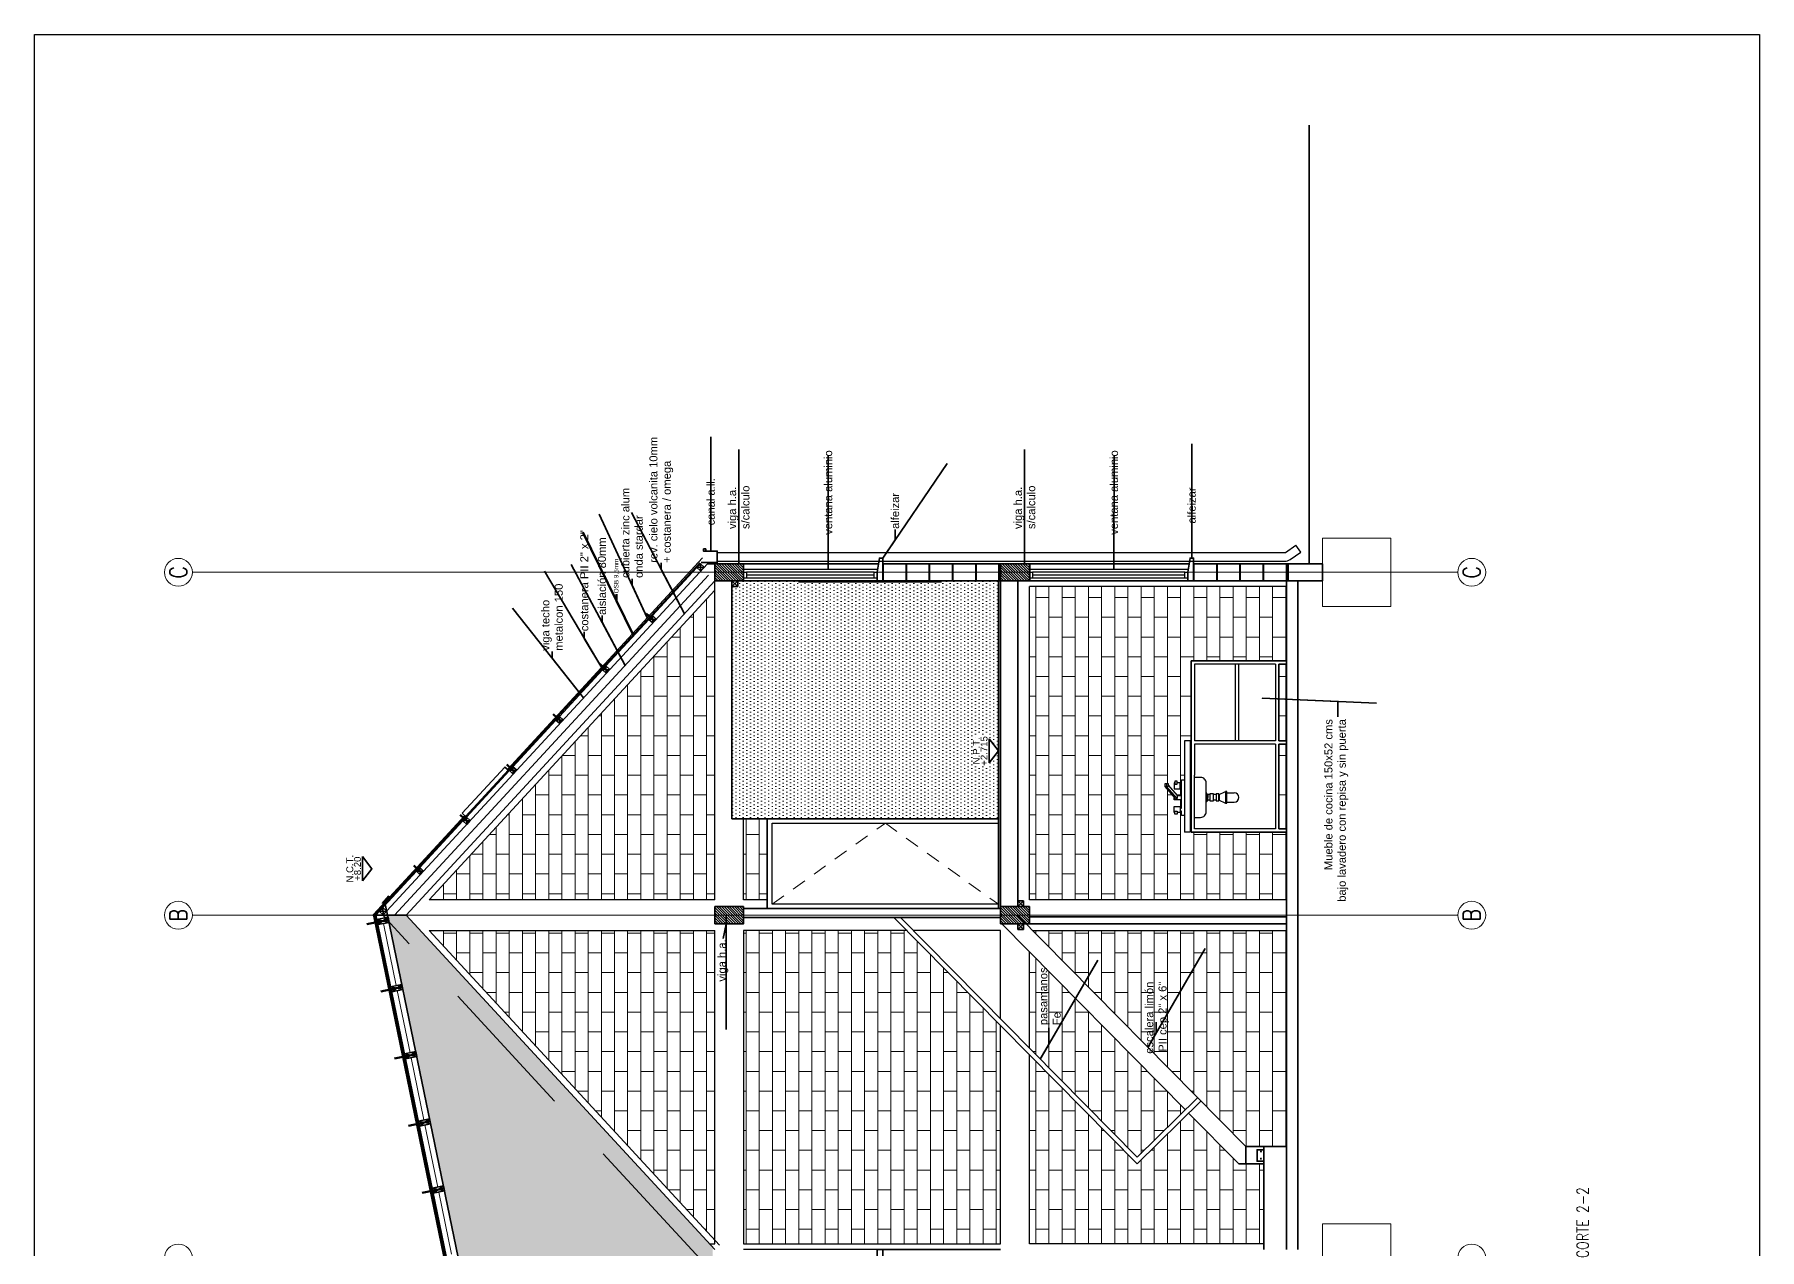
# Model space of a CAD drawing. Header units: metres. Extents: x 45 to 666, y -23 to 325.
# Drawn here: x 620.48 to 635.57, y 65.97 to 76.61 of the extents above; entities that cross this region are included whole.
import ezdxf
from ezdxf.enums import TextEntityAlignment as Align

# ---------------------------------------------------------------- set-up
doc = ezdxf.new("R2010")
doc.units = ezdxf.units.M
doc.header["$LTSCALE"] = 5
doc.header["$MEASUREMENT"] = 0
doc.linetypes.add('HIDDEN', pattern=[0.375, 0.25, -0.125])
doc.layers.get('0').update_dxf_attribs({"color": 30})
doc.layers.get('DEFPOINTS').update_dxf_attribs({"color": 210})
for name, color, linetype, lineweight in [('A-ANNO-NOTE', 7, 'Continuous', 35), ('A-ANNO-SYMB', 3, 'Continuous', 18), ('A-ANNO-TEXT', 3, 'Continuous', 18), ('A-ELEV-MBE1', 7, 'Continuous', 35), ('A-ELEV-MBE2', 4, 'Continuous', 25), ('A-ELEV-PATT', 8, 'Continuous', 18), ('A-FLOR-FTPT', 6, 'Continuous', 70), ('A-FLOR-OVHD', 3, 'HIDDEN', 18), ('A-GLAZ-FULL', 4, 'Continuous', 25), ('A-WALL-BATT', 8, 'BATTING', 18), ('A-WALL-FULL', 7, 'Continuous', 35), ('A-WALL-FULL-EXTR', 7, 'Continuous', 35), ('A-WALL-PATT', 8, 'Continuous', 18)]:
    doc.layers.add(name, color=color, linetype=linetype, lineweight=lineweight)
doc.styles.add('E-ARIAL', font='arial.ttf')
doc.styles.add('E-ROMANS', font='romans.shx', dxfattribs={"width": 0.8})
doc.linetypes.add('BATTING', pattern='A,0.0001,-0.1,[134,ltypeshp.shx,S=0.1,R=0,X=-0.1,Y=0],-0.2,[134,ltypeshp.shx,S=0.1,R=180,X=0.1,Y=0],-0.1', length=0.4001)
doc.dimstyles.new('E-0200_TICK_12', dxfattribs={"dimscale": 0.001, "dimtxt": 240, "dimasz": 240, "dimexe": 120, "dimexo": 80, "dimgap": 120, "dimtad": 0, "dimzin": 0, "dimdsep": 46, "dimtxsty": 'E-ROMANS', "dimblk": 'OBLIQUE', "dimcen": 120, "dimclrd": 256, "dimclre": 256, "dimclrt": 256, "dimadec": 0, "dimazin": 0, "dimtfac": 1, "dimtmove": 1, "dimatfit": 3, "dimldrblk": 'OPEN90', "dimfxl": 1, "dimtfill": 1, "dimtolj": 1, "dimtzin": 0, "dimlwd": -1, "dimarcsym": 0})

# ---------------------------------------------------------------- blocks, each defined once
blk = doc.blocks.new('TAG-LEVEL-CO')
for points in [[(0.352, 0.272), (-0.352, 0.272)], [(0.352, 0.272), (0, 0), (-0.352, 0.272)]]:
    blk.add_lwpolyline(points)
at = {"style": 'E-ARIAL'}
for tag, p in [('N.P.T.', (0, 0.486)), ('%%P0,00', (0, 0.262))]:
    blk.add_attdef(tag, text='', height=0.2, dxfattribs=at).set_placement(p, align=Align.BOTTOM_CENTER)
blk = doc.blocks.new('_Oblique')
at = {"color": 0, "linetype": 'ByBlock', "lineweight": -2}
blk.add_line((-0.5, -0.5), (0.5, 0.5), dxfattribs=at)

msp = doc.modelspace()

# ---------------------------------------------------------------- hatches: boundary and pattern name
at = {"layer": 'A-ELEV-PATT'}
h = msp.add_hatch(dxfattribs=at)
h.set_pattern_fill('AR-BRSTD', color=256, scale=0.0017, style=0)
h.set_pattern_definition([(90, (0, 0), (-0.11516106, -2e-15), []), (180, (0, 0), (-0.11516106, -0.17272), [0.11516106, -0.11516106])])
h.paths.add_polyline_path([(626.6849, 69.7428), (626.6849, 69.0348), (626.8899, 69.0348), (626.8899, 69.7428)])
h.paths.add_polyline_path([(629.2126, 68.7648), (631.0787, 66.8748), (631.2369, 66.8748), (631.4329, 66.8748), (631.4329, 68.7648)])
h.paths.add_polyline_path([(629.1849, 68.5794), (629.1849, 67.7377), (630.1291, 66.7814), (630.5499, 67.1969)])
h.paths.add_polyline_path([(631.3685, 71.0948), (631.3685, 70.4248), (631.4329, 70.4248), (631.4329, 71.0948)], flags=17)
h.paths.add_polyline_path([(631.3685, 70.3948), (631.3685, 69.6548), (631.4329, 69.6548), (631.4329, 70.3948)], flags=17)
h.paths.add_polyline_path([(630.1787, 67.6794), (630.1787, 68.3355), (630.4251, 68.3355), (630.4251, 67.6794)], flags=25)
h.paths.add_polyline_path([(629.2537, 67.92), (629.2537, 68.453), (629.4771, 68.453), (629.4771, 67.92)], flags=24)
h.paths.add_polyline_path([(626.6849, 66.0248), (628.9329, 66.0248), (628.9329, 67.936), (628.1145, 68.7648), (626.6849, 68.7648)])
h.paths.add_polyline_path([(629.1849, 66.0248), (631.2369, 66.0248), (631.2369, 66.7248), (631.016, 66.7248), (630.578, 67.1685), (630.1287, 66.7248), (629.1849, 67.6807)])
h.paths.add_polyline_path([(631.4329, 71.7748), (629.1849, 71.7748), (629.1849, 69.0348), (631.4329, 69.0348), (631.4329, 69.6248), (630.542, 69.6248), (630.542, 69.7712), (630.5159, 69.7712), (630.5159, 69.8103), (630.5029, 69.8103), (630.5029, 69.7973), (630.4768, 69.7973), (630.4768, 69.7842), (630.4572, 69.7842), (630.4572, 69.7973), (630.4507, 69.7973), (630.4507, 69.8495), (630.5029, 69.8495), (630.5029, 69.8364), (630.5159, 69.8364), (630.5159, 69.9082), (630.4507, 69.9082), (630.4507, 69.9361), (630.3725, 70.0256), (630.3725, 70.0516), (630.3986, 70.0516), (630.3986, 70.037), (630.4768, 69.9473), (630.5159, 69.9473), (630.5159, 70.019), (630.5029, 70.019), (630.5029, 70.006), (630.4507, 70.006), (630.4507, 70.0582), (630.4572, 70.0582), (630.4572, 70.0712), (630.4768, 70.0712), (630.4768, 70.0582), (630.5029, 70.0582), (630.5029, 70.0451), (630.5159, 70.0451), (630.5159, 70.0842), (630.542, 70.0842), (630.542, 70.4248), (630.6, 70.4248), (630.6, 71.1248), (631.4329, 71.1248)])
h.paths.add_polyline_path([(626.4329, 71.7423), (623.9338, 69.0348), (626.4329, 69.0348)])
h.paths.add_polyline_path([(623.9338, 68.7648), (626.4329, 66.0574), (626.4329, 68.7648)])
h = msp.add_hatch(dxfattribs=at)
h.set_pattern_fill('DOTS', color=256, scale=0.02, style=0)
h.set_pattern_definition([(90, (0, 0), (-0.03175, 0.015875), [0, -0.03175])])
h.paths.add_polyline_path([(626.6329, 71.7748), (626.5829, 71.7748), (626.5829, 69.7428), (628.9149, 69.7428), (628.9149, 70.3373), (628.8334, 70.2317), (628.8334, 70.443), (628.9149, 70.3373), (628.9149, 71.8248), (627.9029, 71.8248), (627.8529, 71.8248), (626.6849, 71.8248), (626.6329, 71.8248)])
h.paths.add_polyline_path([(628.8332, 70.1996), (628.8332, 70.4751), (628.7432, 70.4751), (628.7432, 70.1996)], flags=0)
h.paths.add_polyline_path([(628.7646, 70.2229), (628.7646, 70.4518), (628.6746, 70.4518), (628.6746, 70.2229)], flags=24)
h.paths.add_polyline_path([(628.8332, 70.1996), (628.8332, 70.4751), (628.7432, 70.4751), (628.7432, 70.1996)], flags=24)
h = msp.add_hatch(dxfattribs=at)
h.set_pattern_fill('DOTS', color=256, scale=0.02, angle=90, style=0)
h.set_pattern_definition([(90, (0, 0), (-0.03175, 0.015875), [0, -0.03175])])
h.paths.add_polyline_path([(623.5814, 68.8429), (623.5825, 68.8373), (624.1869, 65.9048), (624.1879, 65.8998), (625.4253, 65.8998), (625.4253, 65.9048), (626.2934, 65.9048)], flags=17)
h.paths.add_polyline_path([(626.4149, 65.8998), (626.4149, 65.9943), (623.7329, 68.8998), (623.5288, 68.8998), (626.298, 65.8998)])
at = {"layer": 'A-WALL-PATT'}
h = msp.add_hatch(dxfattribs=at)
h.set_pattern_fill('LINE', color=256, scale=0.005, angle=855, style=0)
h.set_pattern_definition([(135, (698.918694, -54.962566), (-0.0112253202, -0.0112253202), [])])
h.paths.add_polyline_path([(626.4329, 71.8998), (626.4329, 71.8248), (626.6849, 71.8248), (626.6849, 71.8998)])
h.paths.add_polyline_path([(626.4329, 71.9748), (626.4329, 71.8998), (626.6849, 71.8998), (626.6849, 71.9748)])
h = msp.add_hatch(dxfattribs=at)
h.set_pattern_fill('LINE', color=256, scale=0.005, angle=855, style=0)
h.set_pattern_definition([(135, (701.418694, -54.962566), (-0.0112253202, -0.0112253202), [])])
h.paths.add_polyline_path([(628.9329, 71.8998), (628.9329, 71.8248), (629.1849, 71.8248), (629.1849, 71.8998)])
h.paths.add_polyline_path([(628.9329, 71.9748), (628.9329, 71.8998), (629.1849, 71.8998), (629.1849, 71.9748)])
h = msp.add_hatch(dxfattribs=at)
h.set_pattern_fill('LINE', color=256, scale=0.005, angle=495, style=0)
h.set_pattern_definition([(135, (698.918694, -57.962566), (-0.0112253202, -0.0112253202), [])])
h.paths.add_polyline_path([(626.4329, 68.8998), (626.4329, 68.8248), (626.6849, 68.8248), (626.6849, 68.8998)])
h.paths.add_polyline_path([(626.4329, 68.9748), (626.4329, 68.8998), (626.6849, 68.8998), (626.6849, 68.9748)])
h = msp.add_hatch(dxfattribs=at)
h.set_pattern_fill('LINE', color=256, scale=0.005, angle=495, style=0)
h.set_pattern_definition([(135, (701.418694, -57.962566), (-0.0112253202, -0.0112253202), [])])
h.paths.add_polyline_path([(628.9329, 68.8998), (628.9329, 68.8248), (629.1849, 68.8248), (629.1849, 68.8998)])
h.paths.add_polyline_path([(628.9329, 68.9748), (628.9329, 68.8998), (629.1849, 68.8998), (629.1849, 68.9748)])

# ---------------------------------------------------------------- linework, layer by layer
at = {"layer": 'A-ANNO-SYMB', "ltscale": 2}
for points in [[(632.9329, 71.8998), (621.8616, 71.8998)], [(632.9329, 68.8998), (621.8616, 68.8998)]]:
    msp.add_lwpolyline(points, dxfattribs=at)
at = {"layer": 'A-ANNO-SYMB', "linetype": 'Continuous', "ltscale": 5}
for centre in [(621.7397, 71.8998), (633.0549, 71.8998), (621.7397, 68.8998), (633.0549, 68.8998), (621.7397, 65.8998), (633.0549, 65.8998)]:
    msp.add_circle(centre, 0.1219, dxfattribs=at)
at = {"layer": 'A-ELEV-MBE1'}
for p, q in [((626.3673, 71.9748), (626.4329, 71.9748)), ((627.8649, 71.9748), (626.6849, 71.9748)), ((630.5829, 71.9748), (629.1879, 71.9748)), ((626.5829, 71.7748), (626.6329, 71.8248)), ((626.5829, 71.8248), (626.6329, 71.7748)), ((627.8529, 71.8248), (626.6849, 71.8248)), ((630.5709, 71.8248), (629.1879, 71.8248)), ((630.6, 71.1248), (630.6, 70.1238)), ((631.3685, 71.1248), (630.6, 71.1248)), ((631.3685, 71.1248), (631.4329, 71.1248)), ((631.3685, 71.0948), (631.3685, 70.4248)), ((631.3685, 71.0948), (631.4329, 71.0948)), ((631.3685, 70.4248), (631.4329, 70.4248)), ((631.3685, 70.3948), (631.4329, 70.3948)), ((631.3685, 70.3948), (631.3685, 69.6548)), ((630.6, 69.6248), (630.6, 70.1238)), ((626.5829, 69.7428), (628.9149, 69.7428)), ((626.8899, 68.9588), (626.8899, 69.7428)), ((631.3685, 69.6248), (630.6, 69.6248)), ((631.3685, 69.6548), (631.4329, 69.6548)), ((631.3685, 69.6248), (631.4329, 69.6248)), ((624.1869, 65.9048), (623.5523, 68.984)), ((629.0829, 69.0248), (629.1329, 68.9748)), ((629.0829, 68.9748), (629.1329, 69.0248)), ((629.0829, 69.0248), (629.1329, 68.9748)), ((629.0829, 68.9748), (629.1329, 69.0248)), ((623.4675, 68.8998), (623.4602, 68.9066)), ((629.0829, 68.7748), (629.1329, 68.8248)), ((629.0829, 68.8248), (629.1329, 68.7748)), ((630.1287, 66.7248), (630.6847, 67.2738)), ((630.1291, 66.7814), (630.6566, 67.3023)), ((631.2369, 66.8748), (631.0787, 66.8748)), ((631.0787, 66.8748), (631.0787, 66.7248)), ((631.2369, 66.8748), (631.4329, 66.8748)), ((631.2369, 66.8748), (631.2369, 65.9748)), ((631.2369, 66.7248), (631.016, 66.7248))]:
    msp.add_line(p, q, dxfattribs=at)
for points in [[(626.3009, 71.9841), (624.6284, 70.1721), (623.4602, 68.9066)], [(626.3673, 71.9748), (624.6993, 70.1679)], [(626.3083, 71.9773), (625.8871, 71.5211)], [(626.5829, 69.7428), (626.5829, 71.8248)], [(629.0829, 71.8248), (629.0829, 69.0248)], [(629.0829, 71.8248), (629.0829, 69.0248)], [(625.8566, 71.488), (625.4802, 71.0802)], [(625.8566, 71.488), (625.9202, 71.4905)], [(625.8871, 71.5211), (625.8897, 71.4575)], [(631.4329, 71.1248), (631.4329, 71.0948)], [(625.4496, 71.0471), (625.0732, 70.6393)], [(625.4496, 71.0471), (625.5132, 71.0497)], [(625.4802, 71.0802), (625.4827, 71.0166)], [(625.0732, 70.6393), (625.0757, 70.5757)], [(625.0427, 70.6062), (624.6662, 70.1984)], [(625.0427, 70.6062), (625.1063, 70.6088)], [(631.4329, 70.4248), (631.4329, 70.3948)], [(624.6662, 70.1984), (624.6688, 70.1348)], [(624.6688, 70.1348), (623.5288, 68.8998)], [(624.6357, 70.1654), (624.6993, 70.1679)], [(624.2519, 69.7643), (623.4567, 68.9029), (624.0929, 65.816)], [(624.2287, 69.7245), (624.2923, 69.727)], [(624.2593, 69.7575), (624.2618, 69.6939)], [(624.2287, 69.7245), (623.8523, 69.3167)], [(631.4329, 69.6248), (631.4329, 69.6548)], [(623.8218, 69.2836), (623.4675, 68.8998)], [(623.8218, 69.2836), (623.4675, 68.8998), (624.1033, 65.8148)], [(623.8218, 69.2836), (623.8854, 69.2861)], [(623.8523, 69.3167), (623.8548, 69.2531)], [(623.4755, 68.8612), (623.5825, 68.8373)], [(623.4846, 68.8171), (623.5735, 68.8814)], [(623.4981, 68.9329), (623.5617, 68.9354)], [(623.5286, 68.966), (623.5311, 68.9024)], [(626.4329, 65.9748), (623.7329, 68.8998)], [(630.1287, 66.7248), (628.0001, 68.8808)], [(630.1291, 66.7814), (628.0563, 68.8808)], [(630.5499, 67.1969), (628.9426, 68.8248)], [(631.0787, 66.8748), (629.0794, 68.8998)], [(623.5966, 68.2735), (623.7036, 68.2496)], [(623.6057, 68.2295), (623.6946, 68.2937)], [(623.7177, 67.6859), (623.8248, 67.662)], [(623.7268, 67.6418), (623.8157, 67.7061)], [(631.016, 66.7248), (630.578, 67.1685)], [(623.8388, 67.0982), (623.9459, 67.0743)], [(623.8479, 67.0542), (623.9368, 67.1184)], [(631.2369, 65.9748), (631.2369, 66.8748)], [(631.2369, 66.8471), (631.1769, 66.8471), (631.1769, 66.7471), (631.2369, 66.7471)], [(631.2369, 66.8471), (631.1769, 66.8471), (631.1769, 66.7471), (631.2369, 66.7471)], [(623.9599, 66.5106), (624.067, 66.4867)], [(623.969, 66.4665), (624.0579, 66.5308)]]:
    msp.add_lwpolyline(points, dxfattribs=at)
for centre in [(631.211, 66.8322), (631.211, 66.8322), (631.211, 66.7696), (631.211, 66.7696)]:
    msp.add_circle(centre, 0.0033, dxfattribs=at)
at = {"layer": 'A-ELEV-MBE2'}
for p, q in [((631.5582, 72.0747), (631.516, 72.1367)), ((626.4329, 69.0348), (626.4329, 71.8248)), ((631.4329, 71.7748), (629.1849, 71.7748)), ((629.1849, 69.0348), (629.1849, 71.7748)), ((630.63, 71.0948), (630.63, 70.4248)), ((631.3385, 71.0948), (630.63, 71.0948)), ((630.9843, 71.0948), (630.9843, 70.4248)), ((631.0143, 71.0948), (631.0143, 70.4248)), ((631.3385, 71.0948), (631.3385, 70.4248)), ((630.592, 70.4248), (630.542, 70.4248)), ((630.542, 70.4248), (630.542, 69.6248)), ((630.592, 70.4248), (630.592, 69.6248)), ((631.3385, 70.4248), (630.63, 70.4248)), ((630.63, 70.3948), (630.63, 70.1238)), ((631.3385, 70.3948), (630.63, 70.3948)), ((631.3385, 70.3948), (631.3385, 69.6548)), ((630.3725, 70.0516), (630.3855, 70.0516)), ((630.3725, 70.0256), (630.3725, 70.0516)), ((630.3855, 70.0516), (630.3986, 70.0516)), ((630.3855, 70.0516), (630.3855, 70.0256)), ((630.3984, 70.0371), (630.4768, 69.9473)), ((630.3986, 70.0516), (630.3986, 70.0256)), ((630.5159, 70.0451), (630.5029, 70.0451)), ((630.63, 69.6548), (630.63, 70.1238)), ((630.3855, 70.0256), (630.3725, 70.0256)), ((630.4638, 69.9212), (630.3725, 70.0256)), ((630.3986, 70.0256), (630.3855, 70.0256)), ((630.3855, 70.0256), (630.4768, 69.9212)), ((630.4507, 69.9082), (630.4507, 69.9361)), ((630.5159, 69.9082), (630.4507, 69.9082)), ((630.4768, 69.9212), (630.4638, 69.9212)), ((630.4768, 69.9473), (630.5159, 69.9473)), ((630.4768, 69.9473), (630.4768, 69.9212)), ((630.5029, 70.019), (630.5159, 70.019)), ((630.7648, 69.9557), (630.7451, 69.9557)), ((630.7648, 69.9057), (630.7451, 69.9057)), ((630.8182, 69.9557), (630.7952, 69.9557)), ((630.8182, 69.9057), (630.7952, 69.9057)), ((630.8444, 69.9557), (630.8425, 69.9557)), ((630.8444, 69.9057), (630.8425, 69.9057)), ((630.8444, 69.9557), (630.8444, 69.9057)), ((630.9125, 69.9716), (630.9777, 69.9716)), ((630.9125, 69.8897), (630.9777, 69.8897)), ((626.6849, 69.0348), (626.6849, 69.7428)), ((630.5029, 69.8364), (630.5159, 69.8364)), ((630.5159, 69.8103), (630.5029, 69.8103)), ((626.9349, 68.9958), (626.9349, 69.7058)), ((626.9349, 69.7058), (628.9149, 69.7058)), ((630.592, 69.6248), (630.542, 69.6248)), ((631.3385, 69.6548), (630.63, 69.6548)), ((626.8899, 69.0348), (626.6849, 69.0348)), ((628.9149, 68.9958), (626.9349, 68.9958)), ((631.4329, 69.0348), (629.1849, 69.0348)), ((628.1145, 68.7648), (626.6849, 68.7648)), ((628.9329, 68.7648), (628.1708, 68.7648)), ((629.1849, 66.0248), (629.1849, 67.6807)), ((631.2369, 66.0248), (629.1849, 66.0248))]:
    msp.add_line(p, q, dxfattribs=at)
for points in [[(626.4534, 72.0721), (631.4175, 72.0721, 0.1507746), (631.4245, 72.0743), (631.516, 72.1367)], [(626.4534, 71.9971), (631.4175, 71.9971, 0.1507746), (631.4668, 72.0123), (631.5582, 72.0747)], [(630.63, 69.7553), (630.6825, 69.7553, 0.4142136), (630.7325, 69.8053), (630.7325, 70.0557, 0.4142136), (630.6825, 70.1057), (630.63, 70.1057)]]:
    msp.add_lwpolyline(points, format="xyb", dxfattribs=at)
for points in [[(626.4329, 69.0348), (623.9338, 69.0348), (626.4329, 71.7423)], [(630.4572, 70.0582), (630.4507, 70.0582), (630.4507, 70.006), (630.5029, 70.006), (630.5029, 70.0582), (630.4768, 70.0582)], [(630.5159, 69.8364), (630.5159, 70.0842), (630.542, 70.0842), (630.542, 69.7712), (630.5159, 69.7712), (630.5159, 69.8103)], [(630.6, 70.1057), (630.592, 70.1057)], [(630.7382, 69.9627), (630.7451, 69.9597), (630.7451, 69.9307)], [(630.7382, 69.8987), (630.7451, 69.9016), (630.7451, 69.9307)], [(630.8444, 69.9557), (630.8958, 69.9781), (630.9006, 69.9781), (630.9006, 69.9781)], [(630.8444, 69.9057), (630.8958, 69.8833), (630.9006, 69.8833), (630.9006, 69.8833)], [(630.4572, 69.7973), (630.4507, 69.7973), (630.4507, 69.8495), (630.5029, 69.8495), (630.5029, 69.7973), (630.4768, 69.7973)], [(630.592, 69.7553), (630.6, 69.7553)], [(626.4741, 66.0128), (623.9338, 68.7648), (626.4329, 68.7648)], [(626.3868, 66.0248), (626.4329, 66.0248), (626.4329, 68.7648)], [(626.6849, 68.7648), (626.6849, 66.0248), (628.9329, 66.0248), (628.9329, 67.936)], [(628.9329, 67.9929), (628.9329, 68.7648)], [(629.2126, 68.7648), (631.4329, 68.7648)], [(629.1849, 67.7377), (629.1849, 68.5794)]]:
    msp.add_lwpolyline(points, dxfattribs=at)
for points in [[(630.4768, 70.0712), (630.4572, 70.0712), (630.4572, 70.0451), (630.4768, 70.0451)], [(630.7325, 69.9681), (630.7325, 69.8933), (630.7382, 69.8933), (630.7382, 69.9681)], [(630.7648, 69.9612), (630.7648, 69.9001), (630.7952, 69.9001), (630.7952, 69.9612)], [(630.8182, 69.9612), (630.8182, 69.9001), (630.8425, 69.9001), (630.8425, 69.9612)], [(630.9006, 69.9816), (630.9006, 69.8797), (630.9125, 69.8797), (630.9125, 69.9816)], [(630.4768, 69.7842), (630.4572, 69.7842), (630.4572, 69.8103), (630.4768, 69.8103)]]:
    msp.add_lwpolyline(points, close=True, dxfattribs=at)
msp.add_arc((630.9777, 69.9307), 0.0409, 270, 90, dxfattribs=at)
at = {"layer": 'A-FLOR-FTPT'}
for p, q in [((623.578, 68.8593), (623.3881, 68.8202)), ((623.6991, 68.2717), (623.5092, 68.2325)), ((623.8202, 67.684), (623.6303, 67.6449)), ((623.9413, 67.0964), (623.7514, 67.0572)), ((624.0624, 66.5087), (623.8725, 66.4696))]:
    msp.add_line(p, q, dxfattribs=at)
for points in [[(625.9049, 71.474), (625.8333, 71.5402)], [(625.498, 71.0331), (625.4263, 71.0993)], [(625.091, 70.5922), (625.0193, 70.6584)], [(624.684, 70.1514), (624.6124, 70.2175)], [(624.2771, 69.7105), (624.2054, 69.7766)], [(623.8701, 69.2696), (623.7984, 69.3358)]]:
    msp.add_lwpolyline(points, dxfattribs=at)
at = {"layer": 'A-FLOR-OVHD'}
msp.add_line((628.4149, 71.8148), (626.6329, 71.8148), dxfattribs=at)
at = {"layer": 'A-FLOR-OVHD', "ltscale": 0.1}
for p, q in [((626.9349, 68.9958), (627.9249, 69.7058)), ((627.9249, 69.7058), (628.9149, 68.9958))]:
    msp.add_line(p, q, dxfattribs=at)
at = {"layer": 'A-FLOR-OVHD'}
for points in [[(632.3479, 71.5998), (632.3479, 72.1998), (631.7479, 72.1998), (631.7479, 71.5998)], [(632.3479, 65.5998), (632.3479, 66.1998), (631.7479, 66.1998), (631.7479, 65.5998)]]:
    msp.add_lwpolyline(points, close=True, dxfattribs=at)
msp.add_lwpolyline([(626.3026, 65.8948), (623.5288, 68.8998)], dxfattribs=at)
at = {"layer": 'A-GLAZ-FULL'}
for p, q in [((627.8569, 71.9248), (626.6849, 71.9248)), ((627.8279, 71.8998), (626.7099, 71.8998)), ((627.8279, 71.8748), (626.7099, 71.8748)), ((627.8279, 71.8498), (626.7099, 71.8498)), ((630.5749, 71.9248), (629.1879, 71.9248)), ((630.5459, 71.8998), (629.2129, 71.8998)), ((630.5459, 71.8748), (629.2129, 71.8748)), ((630.5459, 71.8498), (629.2129, 71.8498)), ((627.8529, 65.9748), (626.6849, 65.9748))]:
    msp.add_line(p, q, dxfattribs=at)
for points in [[(626.6849, 71.8998), (626.7099, 71.8998), (626.7099, 71.8498), (626.6849, 71.8498)], [(627.8529, 71.8498), (627.8279, 71.8498), (627.8279, 71.8998), (627.8529, 71.8998)], [(629.1879, 71.8998), (629.2129, 71.8998), (629.2129, 71.8498), (629.1879, 71.8498)], [(630.5709, 71.8498), (630.5459, 71.8498), (630.5459, 71.8998), (630.5709, 71.8998)]]:
    msp.add_lwpolyline(points, dxfattribs=at)
at = {"layer": 'A-WALL-BATT', "ltscale": 0.018}
for p, q in [((623.6456, 68.2836), (623.5336, 68.8272)), ((623.7667, 67.696), (623.6547, 68.2396)), ((623.8878, 67.1083), (623.7758, 67.6519)), ((624.0089, 66.5207), (623.8969, 67.0643)), ((624.13, 65.933), (624.018, 66.4766))]:
    msp.add_line(p, q, dxfattribs=at)
msp.add_lwpolyline([(626.3778, 71.8757), (623.6309, 68.8998)], dxfattribs=at)
at = {"layer": 'A-WALL-FULL'}
for p, q in [((631.4329, 65.9748), (631.4329, 71.8248)), ((631.5329, 68.8248), (631.5329, 71.8248)), ((631.5329, 65.9748), (631.5329, 68.8248))]:
    msp.add_line(p, q, dxfattribs=at)
for points in [[(631.6329, 71.9748), (631.6329, 75.8107)], [(626.6849, 71.9748), (626.6849, 71.8248), (626.4329, 71.8248), (626.4329, 71.9748), (626.6849, 71.9748)], [(629.1849, 71.9748), (629.1849, 71.8248), (628.9329, 71.8248), (628.9329, 71.9748), (629.1849, 71.9748)], [(631.7479, 71.8248), (631.4479, 71.8248), (631.4479, 71.9748), (631.7479, 71.9748)], [(631.7479, 71.9748), (631.7479, 71.8248)], [(626.6849, 68.9748), (626.6849, 68.8248), (626.4329, 68.8248), (626.4329, 68.9748), (626.6849, 68.9748)], [(629.1849, 68.9748), (629.1849, 68.8248), (628.9329, 68.8248), (628.9329, 68.9748), (629.1849, 68.9748)], [(628.9329, 68.9498), (628.9329, 68.8498)]]:
    msp.add_lwpolyline(points, dxfattribs=at)
at = {"layer": 'A-WALL-FULL-EXTR'}
for p, q in [((626.3334, 72.1048), (626.3534, 72.1048)), ((626.3534, 72.1048), (626.3534, 72.0948)), ((628.9329, 71.9748), (627.9029, 71.9748)), ((627.9029, 71.8248), (627.9029, 71.9748)), ((627.9029, 71.8248), (627.9029, 71.9748)), ((627.9029, 71.9748), (627.9029, 71.8248)), ((627.9059, 71.9748), (627.9059, 71.8248)), ((628.1059, 71.9748), (628.1059, 71.8248)), ((628.1089, 71.9748), (628.1089, 71.8248)), ((628.3089, 71.9748), (628.3089, 71.8248)), ((628.3119, 71.9748), (628.3119, 71.8248)), ((628.5119, 71.9748), (628.5119, 71.8248)), ((628.5149, 71.9748), (628.5149, 71.8248)), ((628.7149, 71.9748), (628.7149, 71.8248)), ((628.7179, 71.9748), (628.7179, 71.8248)), ((628.9179, 71.8248), (628.9179, 71.9748)), ((629.1879, 71.9748), (629.1849, 71.9748)), ((629.1879, 71.8248), (629.1879, 71.9748)), ((630.6209, 71.8248), (630.6209, 71.9748)), ((630.6209, 71.8248), (630.6209, 71.9748)), ((630.6209, 71.9748), (631.4479, 71.9748)), ((630.6209, 71.9748), (630.6209, 71.8248)), ((630.6239, 71.9748), (630.6239, 71.8248)), ((630.8239, 71.9748), (630.8239, 71.8248)), ((630.8269, 71.9748), (630.8269, 71.8248)), ((631.0269, 71.9748), (631.0269, 71.8248)), ((631.0299, 71.9748), (631.0299, 71.8248)), ((631.2299, 71.9748), (631.2299, 71.8248)), ((631.2329, 71.9748), (631.2329, 71.8248)), ((631.4329, 71.8248), (631.4329, 71.9748)), ((626.5829, 71.7748), (626.5829, 71.8248)), ((626.6329, 71.7748), (626.5829, 71.7748)), ((626.6329, 71.7748), (626.6329, 71.8248)), ((627.8529, 71.8248), (627.9029, 71.8248)), ((628.9329, 71.8248), (627.9029, 71.8248)), ((629.1849, 71.8248), (629.1879, 71.8248)), ((630.5709, 71.8248), (630.6209, 71.8248)), ((631.4479, 71.8248), (630.6209, 71.8248)), ((629.1329, 69.0248), (629.0829, 69.0248)), ((629.0829, 69.0248), (629.0829, 68.9748)), ((629.1329, 69.0248), (629.0829, 69.0248)), ((629.0829, 69.0248), (629.0829, 68.9748)), ((629.1329, 69.0248), (629.1329, 68.9748)), ((629.1329, 69.0248), (629.1329, 68.9748)), ((623.7329, 68.8998), (623.4404, 68.8998)), ((629.0829, 68.7748), (629.0829, 68.8248)), ((629.1329, 68.7748), (629.1329, 68.8248)), ((629.1849, 68.8848), (631.4329, 68.8848)), ((629.1849, 68.8248), (631.4329, 68.8248)), ((629.1329, 68.7748), (629.0829, 68.7748)), ((627.8529, 65.9748), (627.9029, 65.9748)), ((628.9329, 65.9748), (627.9029, 65.9748)), ((627.9029, 65.9748), (627.9029, 65.8248)), ((627.9029, 65.9748), (627.9029, 65.8248))]:
    msp.add_line(p, q, dxfattribs=at)
for points in [[(626.3263, 72.0263), (624.6176, 70.1752)], [(626.3334, 72.1048), (626.3334, 72.0848), (626.4534, 72.0848), (626.4534, 71.9848), (626.3134, 71.9848)], [(627.9029, 71.9748), (627.9029, 72.0248), (627.8729, 72.0248), (627.8529, 71.8998), (627.8529, 71.8248)], [(630.6209, 71.9748), (630.6209, 72.0248), (630.5909, 72.0248), (630.5709, 71.8998), (630.5709, 71.8248)], [(626.2755, 71.9418), (626.3086, 71.9113), (626.3391, 71.9443), (626.306, 71.9748), (626.2755, 71.9418)], [(626.2755, 71.9418), (626.3391, 71.9443)], [(626.306, 71.9748), (626.3086, 71.9113)], [(626.4329, 71.8248), (623.7329, 68.8998)], [(628.9149, 71.8248), (628.9149, 68.9588)], [(628.9149, 71.8248), (628.9149, 68.9588)], [(628.9329, 71.8248), (628.9329, 68.9498)], [(628.9329, 71.8248), (628.9329, 68.9748)], [(625.8566, 71.488), (625.8897, 71.4575), (625.9202, 71.4905), (625.8871, 71.5211), (625.8566, 71.488)], [(625.4496, 71.0471), (625.4827, 71.0166), (625.5132, 71.0497), (625.4802, 71.0802), (625.4496, 71.0471)], [(625.0427, 70.6062), (625.0757, 70.5757), (625.1063, 70.6088), (625.0732, 70.6393), (625.0427, 70.6062)], [(624.6357, 70.1654), (624.6688, 70.1348), (624.6993, 70.1679), (624.6662, 70.1984), (624.6357, 70.1654)], [(624.2446, 69.7711), (624.0395, 69.5489), (623.4459, 68.9058), (624.0828, 65.8152)], [(624.2287, 69.7245), (624.2618, 69.6939), (624.2923, 69.727), (624.2593, 69.7575), (624.2287, 69.7245)], [(623.8218, 69.2836), (623.8548, 69.2531), (623.8854, 69.2861), (623.8523, 69.3167), (623.8218, 69.2836)], [(623.5821, 69.0681), (623.5222, 69.0032)], [(623.4846, 68.8171), (623.5825, 68.8373), (623.5735, 68.8814), (623.4755, 68.8612), (623.4846, 68.8171)], [(623.4981, 68.9329), (623.5311, 68.9024), (623.5617, 68.9354), (623.5286, 68.966), (623.4981, 68.9329)], [(628.9329, 68.8808), (626.6849, 68.8808), (626.6849, 68.9588), (628.9329, 68.9588)], [(623.6057, 68.2295), (623.7036, 68.2496), (623.6946, 68.2937), (623.5966, 68.2735), (623.6057, 68.2295)], [(623.7268, 67.6418), (623.8248, 67.662), (623.8157, 67.7061), (623.7177, 67.6859), (623.7268, 67.6418)], [(623.8479, 67.0542), (623.9459, 67.0743), (623.9368, 67.1184), (623.8388, 67.0982), (623.8479, 67.0542)], [(623.969, 66.4665), (624.067, 66.4867), (624.0579, 66.5308), (623.9599, 66.5106), (623.969, 66.4665)], [(627.9029, 65.8248), (627.9029, 65.7748), (627.8729, 65.7748), (627.8529, 65.8671), (627.8529, 65.9748)]]:
    msp.add_lwpolyline(points, dxfattribs=at)
msp.add_lwpolyline([(624.2225, 69.7914), (624.5956, 70.1956), (624.6323, 70.1617), (624.2593, 69.7575)], close=True, dxfattribs=at)
at = {"layer": 'DEFPOINTS'}
msp.add_lwpolyline([(620.4806, 76.6052), (635.5725, 76.6052), (635.5725, 60.4535), (620.4806, 60.4535)], close=True, dxfattribs=at)

# ---------------------------------------------------------------- block references
at = {"layer": 'A-ANNO-NOTE', "rotation": 90}
for p, xscale, yscale, zscale, values in [((628.9149, 70.3373), 0.3000000000000114, 0.3000000000000114, 0.3000000000000114, {'%%P0,00': '+2.715', 'N.P.T.': 'N.P.T.'}), ((623.4329, 69.3065), 0.2999999999999972, 0.2999999999999972, 0.2999999999999972, {'%%P0,00': '+8.20', 'N.P.T.': 'N.C.T.'})]:
    msp.add_blockref('TAG-LEVEL-CO', p, dxfattribs=dict(at, xscale=xscale, yscale=yscale, zscale=zscale)).add_auto_attribs(values)

# ---------------------------------------------------------------- texts
at = {"layer": 'A-ANNO-NOTE', "char_height": 0.07, "rotation": 90, "style": 'E-ARIAL'}
for s, insert, attachment_point in [('rev. cielo volcanita 10mm\\P+ costanera / omega ', (625.9646, 71.982), 4), ('ventana aluminio', (627.425, 72.2283), 4), ('ventana aluminio', (629.925, 72.2283), 4), ('cubierta zinc alum\\Ponda stardar', (625.7093, 71.8499), 4), ('canal a.ll.', (626.3976, 72.3106), 4), ('viga h.a.\\Ps/calculo', (626.6429, 72.2783), 4), ('alfeizar', (628.0104, 72.2793), 4), ('viga h.a.\\Ps/calculo', (629.1429, 72.2783), 4), ('alfeizar', (630.6053, 72.3269), 4), ('costanera PII 2" x 2"', (625.291, 71.3838), 4), ('aislación 80mm', (625.4457, 71.5265), 4), ('viga techo\\Pmetalcon 150', (625.0093, 71.2134), 4), ('Mueble de cocina 150x52 cms\\Pbajo lavadero con repisa y sin puerta \\P ', (631.9285, 70.6152), 6), ('viga h.a.', (626.5049, 68.6883), 6), ('pasamanos\\PFe', (629.3654, 67.9375), 4), ('escalera limón \\PPII cep 2" x 6"', (630.3019, 68.318), 6)]:
    msp.add_mtext(s, dxfattribs=dict(at, insert=insert, attachment_point=attachment_point))
at = {"layer": 'A-ANNO-TEXT', "rotation": 90}
for s, insert, char_height, attachment_point, style in [('OSB 9,5mm', (625.5733, 71.7152), 0.04, 4, 'E-ARIAL'), ('CORTE 2-2', (633.9751, 65.8998), 0.1, 1, 'E-ROMANS')]:
    msp.add_mtext(s, dxfattribs=dict(at, insert=insert, char_height=char_height, attachment_point=attachment_point, style=style))
at = {"layer": 'A-ANNO-TEXT', "ltscale": 5, "char_height": 0.15, "attachment_point": 5, "rotation": 90, "style": 'E-ROMANS'}
for s, insert in [('C', (621.7397, 71.8998)), ('C', (633.0549, 71.8998)), ('B', (621.7397, 68.8998)), ('B', (633.0549, 68.8998))]:
    msp.add_mtext(s, dxfattribs=dict(at, insert=insert))

# ---------------------------------------------------------------- leaders
at = {"layer": 'A-ANNO-NOTE', "annotation_type": 0, "has_hookline": 1, "horizontal_direction": (0, 1, 0)}
for points, hookline_direction, text_width in [([(626.3976, 72.0848), (626.3977, 72.2467), (626.3976, 72.3049)], 0, 0.4008), ([(627.4249, 71.9248), (627.425, 72.1645), (627.425, 72.2226)], 0, 0.7345), ([(629.9249, 71.9248), (629.925, 72.1645), (629.925, 72.2226)], 0, 0.7345), ([(626.6429, 71.9748), (626.643, 72.2145), (626.6429, 72.2726)], 0, 0.3738), ([(629.1429, 71.9748), (629.143, 72.2145), (629.1429, 72.2726)], 0, 0.3738), ([(630.6053, 72.0234), (630.6054, 72.263), (630.6053, 72.3211)], 0, 0.313), ([(627.9029, 72.0248), (628.0105, 72.1832), (628.0104, 72.2736)], 0, 0.313), ([(625.8417, 71.5013), (625.7094, 71.786), (625.7093, 71.8441)], 0, 0.778), ([(625.452, 71.0486), (625.291, 71.32), (625.291, 71.3781)], 0, 0.8764), ([(625.6473, 71.0843), (625.4458, 71.4626), (625.4457, 71.5208)], 0, 0.6695), ([(625.285, 70.8024), (625.0093, 71.1495), (625.0093, 71.2076)], 0, 0.576), ([(631.222, 70.7975), (631.8829, 70.7699), (631.8832, 70.6357)], 1, 1.5877), ([(626.5329, 68.8998), (626.5329, 68.8227), (626.5049, 68.6964)], 1, 0.3599), ([(630.2211, 67.7434), (630.2945, 67.8697), (630.2945, 67.964)], 0, 0.6202), ([(629.2803, 67.6411), (629.3537, 67.7674), (629.3537, 67.9138)], 0, 0.4953)]:
    msp.add_leader(points, dimstyle='E-0200_TICK_12', override={"dimasz": 0.2, "dimtad": 0, "dimldrblk": 'Open90'}, dxfattribs=dict(at, hookline_direction=hookline_direction, text_width=text_width))
at = {"layer": 'A-ANNO-NOTE'}
msp.add_leader([(626.1675, 71.5373), (625.9646, 71.9239), (625.9646, 71.982)], dimstyle='E-0200_TICK_12', override={"dimasz": 0.2, "dimtad": 0, "dimldrblk": 'Open90'}, dxfattribs=at)
at = {"layer": 'A-FLOR-FTPT', "annotation_type": 0, "has_hookline": 1, "hookline_direction": 0, "text_width": 0.298, "horizontal_direction": (0, 1, 0)}
msp.add_leader([(625.7194, 71.3541), (625.5734, 71.6513), (625.5734, 71.7094)], dimstyle='E-0200_TICK_12', override={"dimasz": 0.2, "dimtad": 0, "dimldrblk": 'Open90'}, dxfattribs=at)

doc.saveas('drawing.dxf')
